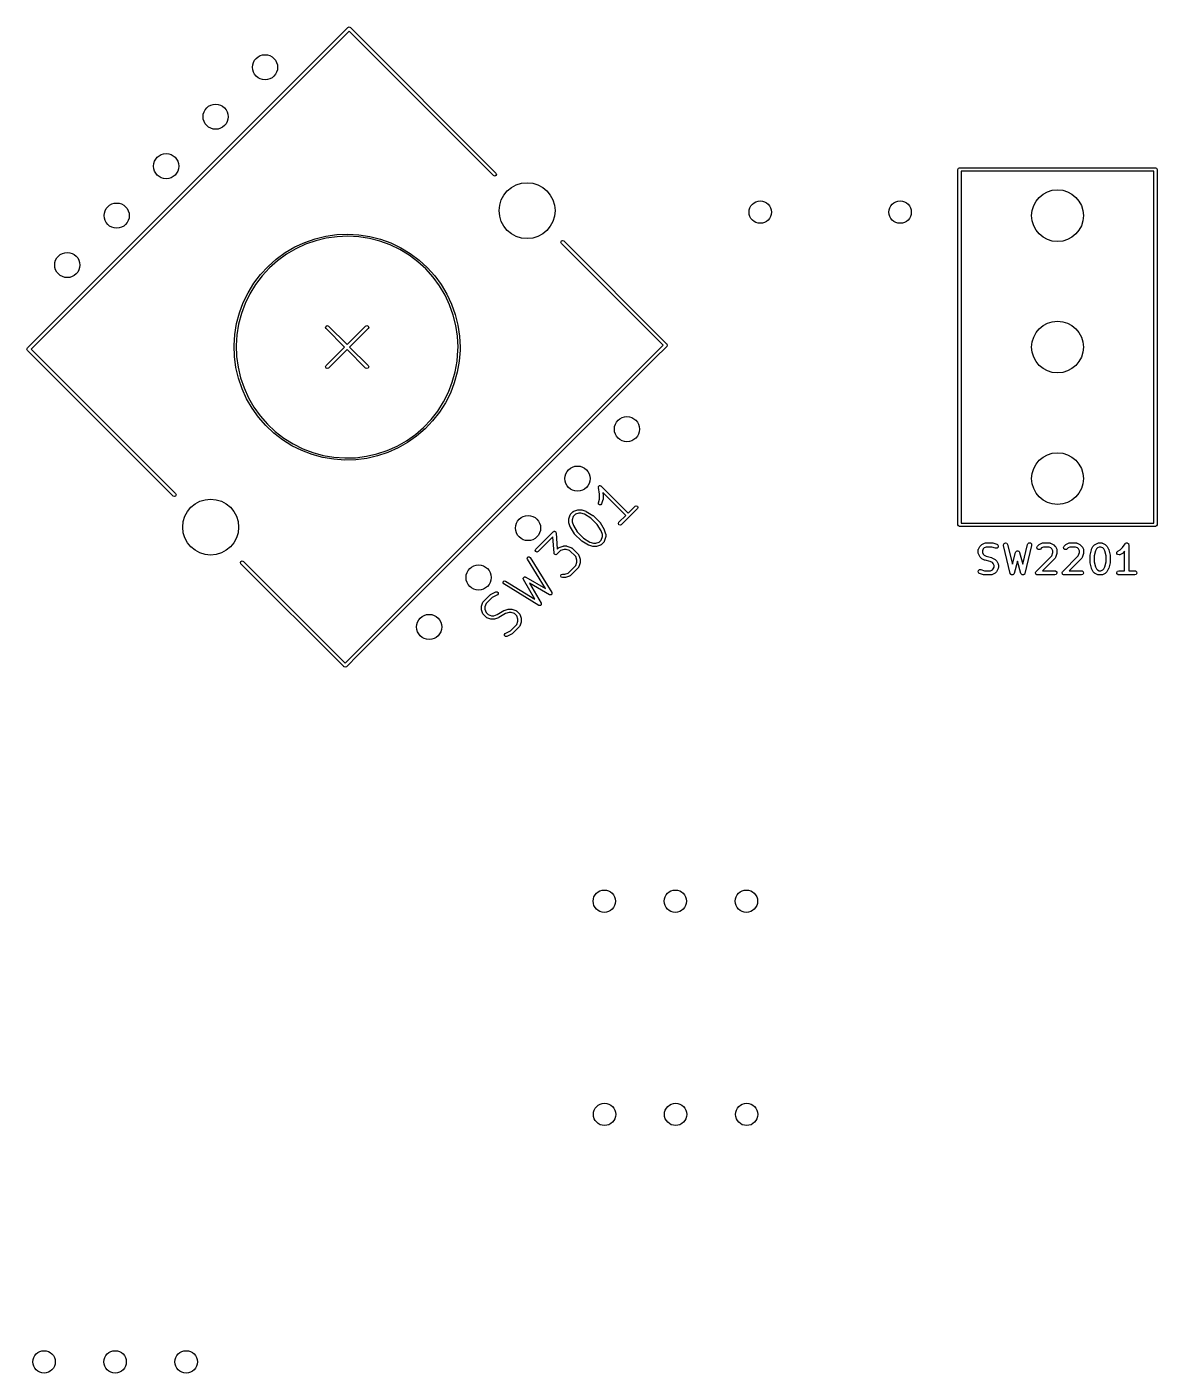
# Model space of a CAD drawing. Extents: x 126 to 289, y -245 to -37.
# Drawn here: x 170.67 to 211.08, y -85.2 to -37.07 of the extents above; entities that cross this region are included whole.
import ezdxf

# ---------------------------------------------------------------- set-up
doc = ezdxf.new("R2010")
doc.units = 0
doc.layers.add('BLACK', color=7, linetype='CONTINUOUS')

msp = doc.modelspace()

# ---------------------------------------------------------------- linework, layer by layer
at = {"layer": 'BLACK', "linetype": 'CONTINUOUS'}
for p, q in [((170.689, -48.5398), (182.144, -37.0847)), ((182.189, -37.2194), (170.823, -48.5847)), ((182.144, -37.0847), (182.189, -37.0661)), ((182.189, -37.0661), (182.234, -37.0847)), ((187.352, -42.3823), (182.189, -37.2194)), ((182.234, -37.0847), (187.441, -42.2925)), ((187.441, -42.2925), (187.46, -42.3374)), ((187.46, -42.3374), (187.441, -42.3823)), ((203.958, -42.164), (203.976, -42.1216)), ((203.958, -54.864), (203.958, -42.164)), ((203.976, -42.1216), (204.018, -42.104)), ((204.018, -42.104), (211.018, -42.104)), ((204.078, -42.224), (204.078, -54.804)), ((210.958, -42.224), (204.078, -42.224)), ((210.958, -54.804), (210.958, -42.224)), ((211.018, -42.104), (211.06, -42.1216)), ((211.06, -42.1216), (211.078, -42.164)), ((211.078, -42.164), (211.078, -54.864)), ((187.397, -42.4009), (187.352, -42.3823)), ((187.441, -42.3823), (187.397, -42.4009)), ((180.605, -44.7682), (180.977, -44.6384)), ((180.999, -44.7105), (180.633, -44.8379)), ((180.977, -44.6384), (181.361, -44.5456)), ((181.375, -44.6195), (180.999, -44.7105)), ((181.361, -44.5456), (181.752, -44.4906)), ((181.759, -44.5655), (181.375, -44.6195)), ((181.752, -44.4906), (182.146, -44.4741)), ((182.146, -44.5493), (181.759, -44.5655)), ((182.146, -44.4741), (182.54, -44.4961)), ((182.532, -44.5709), (182.146, -44.5493)), ((182.915, -44.6302), (182.532, -44.5709)), ((182.54, -44.4961), (182.93, -44.5565)), ((183.29, -44.7265), (182.915, -44.6302)), ((182.93, -44.5565), (183.313, -44.6547)), ((183.654, -44.859), (183.29, -44.7265)), ((183.313, -44.6547), (183.684, -44.7897)), ((189.761, -44.7621), (189.779, -44.7197)), ((189.779, -44.7197), (189.821, -44.7021)), ((189.821, -44.7021), (189.864, -44.7197)), ((189.864, -44.7197), (193.539, -48.3949)), ((179.587, -45.3655), (179.906, -45.1335)), ((179.947, -45.1964), (179.634, -45.4241)), ((179.906, -45.1335), (180.246, -44.9337)), ((180.281, -45.0004), (179.947, -45.1964)), ((180.246, -44.9337), (180.605, -44.7682)), ((180.633, -44.8379), (180.281, -45.0004)), ((184.004, -45.0264), (183.654, -44.859)), ((183.684, -44.7897), (184.04, -44.9602)), ((184.335, -45.2271), (184.004, -45.0264)), ((184.04, -44.9602), (184.377, -45.1647)), ((184.645, -45.4591), (184.335, -45.2271)), ((184.377, -45.1647), (184.693, -45.4011)), ((189.779, -44.8045), (189.761, -44.7621)), ((193.415, -48.4408), (189.779, -44.8045)), ((179.023, -45.9171), (179.291, -45.6275)), ((179.344, -45.6813), (179.081, -45.9655)), ((179.291, -45.6275), (179.587, -45.3655)), ((179.634, -45.4241), (179.344, -45.6813)), ((184.931, -45.7203), (184.645, -45.4591)), ((184.693, -45.4011), (184.985, -45.6673)), ((185.19, -46.0081), (184.931, -45.7203)), ((184.985, -45.6673), (185.249, -45.9606)), ((178.785, -46.2315), (179.023, -45.9171)), ((179.081, -45.9655), (178.847, -46.274)), ((185.42, -46.3199), (185.19, -46.0081)), ((185.249, -45.9606), (185.483, -46.2783)), ((178.405, -46.9225), (178.578, -46.5677)), ((178.644, -46.604), (178.474, -46.9521)), ((178.578, -46.5677), (178.785, -46.2315)), ((178.847, -46.274), (178.644, -46.604)), ((185.619, -46.6527), (185.42, -46.3199)), ((185.483, -46.2783), (185.685, -46.6173)), ((185.784, -47.0031), (185.619, -46.6527)), ((185.685, -46.6173), (185.853, -46.9745)), ((178.267, -47.2924), (178.405, -46.9225)), ((178.474, -46.9521), (178.339, -47.3152)), ((185.914, -47.3681), (185.784, -47.0031)), ((185.853, -46.9745), (185.986, -47.3463)), ((178.166, -47.674), (178.267, -47.2924)), ((178.339, -47.3152), (178.24, -47.6897)), ((186.007, -47.7439), (185.914, -47.3681)), ((185.986, -47.3463), (186.081, -47.7293)), ((178.078, -48.4576), (178.103, -48.0637)), ((178.103, -48.0637), (178.166, -47.674)), ((178.178, -48.0721), (178.154, -48.4586)), ((178.24, -47.6897), (178.178, -48.0721)), ((181.347, -47.8069), (181.366, -47.762)), ((181.366, -47.8518), (181.347, -47.8069)), ((181.366, -47.762), (181.411, -47.7434)), ((182.028, -48.514), (181.366, -47.8518)), ((181.411, -47.7434), (181.456, -47.762)), ((181.456, -47.762), (182.118, -48.4242)), ((182.118, -48.4242), (182.78, -47.762)), ((182.87, -47.8518), (182.208, -48.514)), ((182.78, -47.762), (182.825, -47.7434)), ((182.825, -47.7434), (182.87, -47.762)), ((182.87, -47.762), (182.889, -47.8069)), ((182.889, -47.8069), (182.87, -47.8518)), ((186.064, -48.1271), (186.007, -47.7439)), ((186.083, -48.514), (186.064, -48.1271)), ((186.081, -47.7293), (186.139, -48.1198)), ((186.139, -48.1198), (186.158, -48.514)), ((170.67, -48.5847), (170.689, -48.5398)), ((170.689, -48.6296), (170.67, -48.5847)), ((170.823, -48.5847), (175.986, -53.7477)), ((178.078, -48.4586), (178.078, -48.4576)), ((178.092, -48.8521), (178.078, -48.4586)), ((178.154, -48.4586), (178.167, -48.8458)), ((181.366, -49.1762), (182.028, -48.514)), ((182.118, -48.6038), (181.456, -49.266)), ((182.78, -49.266), (182.118, -48.6038)), ((182.208, -48.514), (182.87, -49.1762)), ((186.081, -48.6247), (186.083, -48.514)), ((186.158, -48.514), (186.156, -48.6268)), ((193.033, -48.8227), (193.415, -48.4408)), ((193.547, -48.4882), (193.123, -48.9125)), ((193.539, -48.3949), (193.547, -48.3984)), ((193.547, -48.3984), (193.566, -48.4433)), ((193.566, -48.4433), (193.547, -48.4882)), ((175.897, -53.8375), (170.689, -48.6296)), ((178.144, -49.2433), (178.092, -48.8521)), ((178.167, -48.8458), (178.218, -49.2297)), ((182.427, -59.4293), (193.033, -48.8227)), ((193.123, -48.9125), (182.516, -59.5191)), ((185.984, -49.3924), (186.052, -49.0109)), ((186.052, -49.0109), (186.081, -48.6247)), ((186.126, -49.0203), (186.058, -49.4091)), ((186.156, -48.6268), (186.126, -49.0203)), ((193.033, -48.8227), (193.033, -48.8227)), ((193.123, -48.9125), (193.123, -48.9125)), ((178.235, -49.6276), (178.144, -49.2433)), ((178.218, -49.2297), (178.307, -49.6068)), ((181.347, -49.2211), (181.366, -49.1762)), ((181.366, -49.266), (181.347, -49.2211)), ((181.411, -49.2846), (181.366, -49.266)), ((181.456, -49.266), (181.411, -49.2846)), ((182.825, -49.2846), (182.78, -49.266)), ((182.87, -49.266), (182.825, -49.2846)), ((182.87, -49.1762), (182.889, -49.2211)), ((182.889, -49.2211), (182.87, -49.266)), ((185.88, -49.7655), (185.984, -49.3924)), ((186.058, -49.4091), (185.951, -49.7892)), ((178.362, -50.0012), (178.235, -49.6276)), ((178.307, -49.6068), (178.432, -49.9735)), ((178.525, -50.3607), (178.362, -50.0012)), ((178.432, -49.9735), (178.592, -50.3263)), ((185.74, -50.1266), (185.88, -49.7655)), ((185.951, -49.7892), (185.809, -50.1572)), ((178.722, -50.7025), (178.525, -50.3607)), ((178.592, -50.3263), (178.785, -50.6618)), ((185.358, -50.7994), (185.565, -50.4724)), ((185.631, -50.5095), (185.419, -50.8428)), ((185.565, -50.4724), (185.74, -50.1266)), ((185.809, -50.1572), (185.631, -50.5095)), ((178.952, -51.0234), (178.722, -50.7025)), ((178.785, -50.6618), (179.011, -50.9767)), ((179.011, -50.9767), (179.266, -51.2682)), ((185.119, -51.1047), (185.358, -50.7994)), ((185.419, -50.8428), (185.176, -51.1538)), ((179.212, -51.3204), (178.952, -51.0234)), ((179.5, -51.5906), (179.212, -51.3204)), ((179.266, -51.2682), (179.548, -51.5333)), ((184.559, -51.6383), (184.852, -51.3852)), ((184.904, -51.4397), (184.605, -51.6976)), ((184.852, -51.3852), (185.119, -51.1047)), ((185.176, -51.1538), (184.904, -51.4397)), ((179.812, -51.8314), (179.5, -51.5906)), ((179.548, -51.5333), (179.855, -51.7697)), ((180.147, -52.0406), (179.812, -51.8314)), ((179.855, -51.7697), (180.184, -51.9749)), ((180.184, -51.9749), (180.531, -52.1472)), ((183.906, -52.0529), (184.242, -51.8616)), ((184.283, -51.9251), (183.94, -52.12)), ((184.242, -51.8616), (184.559, -51.6383)), ((184.605, -51.6976), (184.283, -51.9251)), ((180.501, -52.2161), (180.147, -52.0406)), ((180.87, -52.3563), (180.501, -52.2161)), ((180.531, -52.1472), (180.893, -52.2847)), ((181.25, -52.4598), (180.87, -52.3563)), ((180.893, -52.2847), (181.267, -52.3863)), ((181.64, -52.5256), (181.25, -52.4598)), ((181.267, -52.3863), (181.649, -52.4509)), ((181.649, -52.4509), (182.035, -52.4779)), ((182.422, -52.4671), (182.806, -52.4185)), ((182.806, -52.4185), (183.184, -52.3327)), ((183.204, -52.4052), (182.82, -52.4926)), ((183.184, -52.3327), (183.552, -52.2105)), ((183.579, -52.2806), (183.204, -52.4052)), ((183.552, -52.2105), (183.906, -52.0529)), ((183.94, -52.12), (183.579, -52.2806)), ((182.033, -52.5531), (181.64, -52.5256)), ((182.428, -52.5421), (182.033, -52.5531)), ((182.035, -52.4779), (182.422, -52.4671)), ((182.82, -52.4926), (182.428, -52.5421)), ((175.941, -53.8561), (175.897, -53.8375)), ((175.986, -53.8375), (175.941, -53.8561)), ((175.986, -53.7477), (176.005, -53.7926)), ((176.005, -53.7926), (175.986, -53.8375)), ((191.1, -53.5254), (191.107, -53.5092)), ((191.102, -53.5311), (191.1, -53.5254)), ((191.101, -53.5371), (191.102, -53.5311)), ((191.148, -53.7712), (191.101, -53.5371)), ((191.107, -53.5092), (191.11, -53.4921)), ((191.11, -53.4921), (191.115, -53.4886)), ((191.115, -53.4886), (191.117, -53.4829)), ((191.117, -53.4829), (191.134, -53.4763)), ((191.134, -53.4763), (191.148, -53.4665)), ((191.148, -53.4665), (191.154, -53.4677)), ((191.148, -53.9475), (191.148, -53.7712)), ((191.154, -53.4677), (191.16, -53.4654)), ((191.16, -53.4654), (191.176, -53.4721)), ((191.176, -53.4721), (191.193, -53.4754)), ((191.193, -53.4754), (191.197, -53.4806)), ((191.197, -53.4806), (191.202, -53.4829)), ((191.202, -53.4829), (192.168, -54.4481)), ((192.083, -54.533), (191.258, -53.7079)), ((191.258, -53.7079), (191.267, -53.7535)), ((191.267, -53.7535), (191.265, -53.7596)), ((191.265, -53.7596), (191.268, -53.7653)), ((191.268, -53.7653), (191.268, -53.9572)), ((190.219, -54.3893), (190.229, -54.3801)), ((190.229, -54.3801), (190.373, -54.3321)), ((190.373, -54.3321), (190.383, -54.3328)), ((190.383, -54.3328), (190.392, -54.329)), ((190.392, -54.329), (190.488, -54.329)), ((190.488, -54.329), (190.497, -54.3328)), ((190.497, -54.3328), (190.507, -54.3321)), ((190.507, -54.3321), (190.651, -54.3801)), ((190.651, -54.3801), (190.656, -54.3846)), ((190.656, -54.3846), (190.663, -54.3856)), ((190.663, -54.3856), (190.903, -54.5295)), ((191.103, -54.0822), (191.148, -53.9475)), ((191.106, -54.128), (191.103, -54.0822)), ((191.141, -54.1581), (191.106, -54.128)), ((191.187, -54.1548), (191.141, -54.1581)), ((191.217, -54.1201), (191.187, -54.1548)), ((191.265, -53.9762), (191.217, -54.1201)), ((191.268, -53.9572), (191.264, -53.9663)), ((191.264, -53.9663), (191.265, -53.9762)), ((192.168, -54.4481), (192.413, -54.2027)), ((192.498, -54.2875), (192.21, -54.5754)), ((192.413, -54.2027), (192.455, -54.1851)), ((192.455, -54.1851), (192.498, -54.2027)), ((192.498, -54.2027), (192.515, -54.2451)), ((192.515, -54.2451), (192.498, -54.2875)), ((190.044, -54.6769), (190.048, -54.6678)), ((190.044, -54.7729), (190.044, -54.6769)), ((190.048, -54.782), (190.044, -54.7729)), ((190.047, -54.658), (190.095, -54.514)), ((190.048, -54.6678), (190.047, -54.658)), ((190.047, -54.7919), (190.048, -54.782)), ((190.095, -54.9358), (190.047, -54.7919)), ((190.095, -54.514), (190.104, -54.5035)), ((190.104, -54.5035), (190.11, -54.4906)), ((190.11, -54.4906), (190.206, -54.3946)), ((190.205, -54.5654), (190.164, -54.6867)), ((190.164, -54.6867), (190.164, -54.7632)), ((190.164, -54.7632), (190.207, -54.8916)), ((190.281, -54.4895), (190.205, -54.5654)), ((190.206, -54.3946), (190.219, -54.3893)), ((190.402, -54.449), (190.281, -54.4895)), ((190.478, -54.449), (190.402, -54.449)), ((190.607, -54.4919), (190.478, -54.449)), ((190.835, -54.6286), (190.607, -54.4919)), ((191.064, -54.8581), (190.835, -54.6286)), ((190.903, -54.5295), (190.907, -54.5356)), ((190.907, -54.5356), (190.914, -54.5386)), ((190.914, -54.5386), (191.154, -54.7785)), ((191.201, -55.086), (191.064, -54.8581)), ((191.154, -54.7785), (191.157, -54.7855)), ((191.157, -54.7855), (191.163, -54.79)), ((191.163, -54.79), (191.307, -55.0299)), ((191.82, -54.8209), (191.837, -54.7785)), ((191.837, -54.8633), (191.82, -54.8209)), ((191.837, -54.7785), (192.083, -54.533)), ((191.88, -54.8809), (191.837, -54.8633)), ((191.922, -54.8633), (191.88, -54.8809)), ((192.21, -54.5754), (191.922, -54.8633)), ((192.21, -54.5754), (192.21, -54.5754)), ((192.21, -54.5754), (192.21, -54.5754)), ((203.976, -54.9064), (203.958, -54.864)), ((204.078, -54.804), (210.958, -54.804)), ((211.078, -54.864), (211.06, -54.9064)), ((188.862, -55.7381), (189.486, -55.1143)), ((189.477, -55.2927), (188.947, -55.823)), ((189.517, -55.8805), (189.477, -55.2927)), ((189.486, -55.1143), (189.506, -55.1063)), ((189.506, -55.1063), (189.524, -55.0969)), ((189.524, -55.0969), (189.527, -55.0976)), ((189.527, -55.0976), (189.528, -55.0968)), ((189.528, -55.0968), (189.548, -55.1048)), ((189.548, -55.1048), (189.568, -55.1116)), ((189.568, -55.1116), (189.569, -55.1135)), ((189.569, -55.1135), (189.571, -55.1143)), ((189.571, -55.1143), (189.579, -55.1339)), ((189.579, -55.1339), (189.588, -55.1528)), ((189.588, -55.1528), (189.628, -55.7406)), ((190.1, -54.941), (190.095, -54.9358)), ((190.101, -54.9477), (190.1, -54.941)), ((190.245, -55.1876), (190.101, -54.9477)), ((190.207, -54.8916), (190.344, -55.1196)), ((190.251, -55.1922), (190.245, -55.1876)), ((190.254, -55.1992), (190.251, -55.1922)), ((190.494, -55.4391), (190.254, -55.1992)), ((190.344, -55.1196), (190.573, -55.349)), ((190.573, -55.349), (190.801, -55.4858)), ((191.244, -55.2145), (191.201, -55.086)), ((191.203, -55.4122), (191.244, -55.291)), ((191.244, -55.291), (191.244, -55.2145)), ((191.307, -55.0299), (191.308, -55.0367)), ((191.308, -55.0367), (191.313, -55.0418)), ((191.313, -55.0418), (191.361, -55.1858)), ((191.361, -55.3197), (191.313, -55.4636)), ((191.361, -55.1858), (191.36, -55.1956)), ((191.36, -55.1956), (191.364, -55.2047)), ((191.364, -55.3007), (191.36, -55.3098)), ((191.36, -55.3098), (191.361, -55.3197)), ((191.364, -55.2047), (191.364, -55.3007)), ((204.018, -54.924), (203.976, -54.9064)), ((211.018, -54.924), (204.018, -54.924)), ((211.06, -54.9064), (211.018, -54.924)), ((188.845, -55.7805), (188.862, -55.7381)), ((188.862, -55.823), (188.845, -55.7805)), ((188.905, -55.8405), (188.862, -55.823)), ((188.947, -55.823), (188.905, -55.8405)), ((189.753, -55.785), (189.619, -55.9189)), ((189.628, -55.7406), (189.678, -55.6901)), ((189.678, -55.6901), (189.691, -55.6848)), ((189.691, -55.6848), (189.701, -55.6756)), ((189.701, -55.6756), (189.845, -55.6276)), ((189.874, -55.7446), (189.753, -55.785)), ((189.845, -55.6276), (189.855, -55.6283)), ((189.855, -55.6283), (189.864, -55.6246)), ((189.864, -55.6246), (189.96, -55.6246)), ((189.951, -55.7446), (189.874, -55.7446)), ((190.072, -55.785), (189.951, -55.7446)), ((189.96, -55.6246), (189.969, -55.6283)), ((189.969, -55.6283), (189.979, -55.6276)), ((189.979, -55.6276), (190.123, -55.6756)), ((190.292, -56.0049), (190.072, -55.785)), ((190.123, -55.6756), (190.134, -55.6848)), ((190.134, -55.6848), (190.147, -55.6901)), ((190.147, -55.6901), (190.387, -55.93)), ((190.501, -55.442), (190.494, -55.4391)), ((190.505, -55.4481), (190.501, -55.442)), ((190.745, -55.5921), (190.505, -55.4481)), ((190.752, -55.5931), (190.745, -55.5921)), ((190.757, -55.5975), (190.752, -55.5931)), ((190.901, -55.6455), (190.757, -55.5975)), ((190.801, -55.4858), (190.93, -55.5286)), ((190.911, -55.6448), (190.901, -55.6455)), ((190.92, -55.6486), (190.911, -55.6448)), ((191.016, -55.6486), (190.92, -55.6486)), ((190.93, -55.5286), (191.006, -55.5286)), ((191.006, -55.5286), (191.127, -55.4882)), ((191.025, -55.6448), (191.016, -55.6486)), ((191.035, -55.6455), (191.025, -55.6448)), ((191.179, -55.5975), (191.035, -55.6455)), ((191.127, -55.4882), (191.203, -55.4122)), ((191.189, -55.5884), (191.179, -55.5975)), ((191.202, -55.583), (191.189, -55.5884)), ((191.298, -55.4871), (191.202, -55.583)), ((191.304, -55.4742), (191.298, -55.4871)), ((191.313, -55.4636), (191.304, -55.4742)), ((204.681, -55.7769), (204.686, -55.7512)), ((204.681, -55.8721), (204.681, -55.7769)), ((204.686, -55.7512), (204.689, -55.7478)), ((204.689, -55.7433), (204.737, -55.6481)), ((204.689, -55.7478), (204.689, -55.7433)), ((204.737, -55.6481), (204.75, -55.6301)), ((204.75, -55.6301), (204.751, -55.6286)), ((204.751, -55.6286), (204.798, -55.581)), ((204.798, -55.581), (204.817, -55.5681)), ((204.817, -55.5681), (204.818, -55.5669)), ((204.818, -55.5669), (204.913, -55.5193)), ((204.865, -55.726), (204.831, -55.7946)), ((204.831, -55.7946), (204.831, -55.8544)), ((204.896, -55.6956), (204.865, -55.726)), ((204.964, -55.6614), (204.896, -55.6956)), ((204.913, -55.5193), (204.938, -55.5119)), ((204.938, -55.5119), (204.942, -55.5129)), ((204.942, -55.5129), (204.947, -55.5114)), ((204.947, -55.5114), (205.185, -55.5114)), ((205.172, -55.6614), (204.964, -55.6614)), ((205.304, -55.7052), (205.172, -55.6614)), ((205.185, -55.5114), (205.207, -55.5153)), ((205.207, -55.5153), (205.208, -55.5152)), ((205.208, -55.5152), (205.351, -55.5628)), ((205.355, -55.7037), (205.304, -55.7052)), ((205.351, -55.5628), (205.374, -55.5753)), ((205.393, -55.6697), (205.355, -55.7037)), ((205.374, -55.5753), (205.401, -55.619)), ((205.401, -55.619), (205.393, -55.6697)), ((205.586, -55.5777), (205.609, -55.5319)), ((205.588, -55.6038), (205.586, -55.5777)), ((205.826, -56.6038), (205.588, -55.6038)), ((205.609, -55.5319), (205.656, -55.5115)), ((205.656, -55.5115), (205.706, -55.5262)), ((205.706, -55.5262), (205.734, -55.569)), ((205.734, -55.569), (205.903, -56.2799)), ((206.017, -55.8528), (206.028, -55.8291)), ((206.028, -55.8291), (206.034, -55.8252)), ((206.034, -55.8252), (206.036, -55.819)), ((206.036, -55.819), (206.054, -55.8108)), ((206.054, -55.8108), (206.07, -55.7997)), ((206.07, -55.7997), (206.077, -55.8003)), ((206.077, -55.8003), (206.083, -55.7974)), ((206.083, -55.7974), (206.102, -55.8024)), ((206.102, -55.8024), (206.121, -55.8041)), ((206.121, -55.8041), (206.126, -55.8089)), ((206.126, -55.8089), (206.133, -55.8107)), ((206.133, -55.8107), (206.144, -55.8266)), ((206.144, -55.8266), (206.157, -55.8403)), ((206.276, -56.2799), (206.445, -55.569)), ((206.591, -55.6038), (206.353, -56.6038)), ((206.445, -55.569), (206.455, -55.5451)), ((206.455, -55.5451), (206.497, -55.5145)), ((206.497, -55.5145), (206.548, -55.5175)), ((206.548, -55.5175), (206.585, -55.5528)), ((206.585, -55.5528), (206.591, -55.6038)), ((206.777, -55.6751), (206.798, -55.6286)), ((206.79, -55.7246), (206.777, -55.6751)), ((206.832, -55.7541), (206.79, -55.7246)), ((206.798, -55.6286), (206.846, -55.581)), ((206.883, -55.7496), (206.832, -55.7541)), ((206.846, -55.581), (206.864, -55.5681)), ((206.864, -55.5681), (206.865, -55.5669)), ((206.865, -55.5669), (206.961, -55.5193)), ((206.904, -55.7347), (206.883, -55.7496)), ((206.943, -55.6956), (206.904, -55.7347)), ((207.012, -55.6614), (206.943, -55.6956)), ((206.961, -55.5193), (206.986, -55.5119)), ((206.986, -55.5119), (206.99, -55.5129)), ((206.99, -55.5129), (206.994, -55.5114)), ((206.994, -55.5114), (207.232, -55.5114)), ((207.215, -55.6614), (207.012, -55.6614)), ((207.283, -55.6956), (207.215, -55.6614)), ((207.232, -55.5114), (207.258, -55.5159)), ((207.258, -55.5159), (207.261, -55.5188)), ((207.261, -55.5188), (207.266, -55.5193)), ((207.266, -55.5193), (207.361, -55.5669)), ((207.314, -55.726), (207.283, -55.6956)), ((207.348, -55.7946), (207.314, -55.726)), ((207.348, -55.8599), (207.348, -55.7946)), ((207.361, -55.5669), (207.379, -55.5803)), ((207.379, -55.5803), (207.381, -55.581)), ((207.381, -55.581), (207.428, -55.6286)), ((207.428, -55.6286), (207.441, -55.647)), ((207.441, -55.647), (207.442, -55.6481)), ((207.442, -55.6481), (207.49, -55.7433)), ((207.49, -55.7433), (207.497, -55.7683)), ((207.497, -55.7683), (207.496, -55.7726)), ((207.496, -55.7726), (207.498, -55.7769)), ((207.498, -55.7769), (207.498, -55.8721)), ((207.729, -55.6751), (207.751, -55.6286)), ((207.742, -55.7246), (207.729, -55.6751)), ((207.784, -55.7541), (207.742, -55.7246)), ((207.751, -55.6286), (207.798, -55.581)), ((207.835, -55.7496), (207.784, -55.7541)), ((207.798, -55.581), (207.817, -55.5681)), ((207.817, -55.5681), (207.818, -55.5669)), ((207.818, -55.5669), (207.913, -55.5193)), ((207.857, -55.7347), (207.835, -55.7496)), ((207.896, -55.6956), (207.857, -55.7347)), ((207.964, -55.6614), (207.896, -55.6956)), ((207.913, -55.5193), (207.938, -55.5119)), ((207.938, -55.5119), (207.942, -55.5129)), ((207.942, -55.5129), (207.947, -55.5114)), ((207.947, -55.5114), (208.185, -55.5114)), ((208.167, -55.6614), (207.964, -55.6614)), ((208.235, -55.6956), (208.167, -55.6614)), ((208.185, -55.5114), (208.21, -55.5159)), ((208.21, -55.5159), (208.214, -55.5188)), ((208.214, -55.5188), (208.218, -55.5193)), ((208.218, -55.5193), (208.313, -55.5669)), ((208.266, -55.726), (208.235, -55.6956)), ((208.3, -55.7946), (208.266, -55.726)), ((208.3, -55.8599), (208.3, -55.7946)), ((208.313, -55.5669), (208.331, -55.5803)), ((208.331, -55.5803), (208.333, -55.581)), ((208.333, -55.581), (208.381, -55.6286)), ((208.381, -55.6286), (208.393, -55.647)), ((208.393, -55.647), (208.395, -55.6481)), ((208.395, -55.6481), (208.442, -55.7433)), ((208.442, -55.7433), (208.45, -55.7683)), ((208.45, -55.7683), (208.449, -55.7726)), ((208.449, -55.7726), (208.45, -55.7769)), ((208.45, -55.7769), (208.45, -55.8721)), ((208.683, -55.9491), (208.731, -55.7587)), ((208.731, -55.7587), (208.736, -55.7468)), ((208.736, -55.7468), (208.737, -55.7433)), ((208.737, -55.7433), (208.784, -55.6481)), ((208.784, -55.6481), (208.798, -55.6301)), ((208.798, -55.6286), (208.846, -55.581)), ((208.798, -55.6301), (208.798, -55.6286)), ((208.874, -55.803), (208.831, -55.9766)), ((208.846, -55.581), (208.864, -55.5681)), ((208.864, -55.5681), (208.865, -55.5669)), ((208.865, -55.5669), (208.961, -55.5193)), ((208.913, -55.726), (208.874, -55.803)), ((208.943, -55.6956), (208.913, -55.726)), ((209.012, -55.6614), (208.943, -55.6956)), ((208.961, -55.5193), (208.986, -55.5119)), ((208.986, -55.5119), (208.99, -55.5129)), ((208.99, -55.5129), (208.994, -55.5114)), ((208.994, -55.5114), (209.089, -55.5114)), ((209.072, -55.6614), (209.012, -55.6614)), ((209.14, -55.6956), (209.072, -55.6614)), ((209.089, -55.5114), (209.115, -55.5159)), ((209.115, -55.5159), (209.119, -55.5188)), ((209.119, -55.5188), (209.123, -55.5193)), ((209.123, -55.5193), (209.218, -55.5669)), ((209.171, -55.726), (209.14, -55.6956)), ((209.209, -55.803), (209.171, -55.726)), ((209.253, -55.9766), (209.209, -55.803)), ((209.218, -55.5669), (209.236, -55.5803)), ((209.236, -55.5803), (209.238, -55.581)), ((209.238, -55.581), (209.285, -55.6286)), ((209.285, -55.6286), (209.298, -55.647)), ((209.298, -55.647), (209.299, -55.6481)), ((209.299, -55.6481), (209.347, -55.7433)), ((209.347, -55.7433), (209.351, -55.7557)), ((209.351, -55.7557), (209.353, -55.7587)), ((209.353, -55.7587), (209.4, -55.9491)), ((209.64, -55.8423), (209.675, -55.805)), ((209.675, -55.805), (209.759, -55.7628)), ((209.759, -55.7628), (209.841, -55.6815)), ((209.841, -55.6815), (209.932, -55.5448)), ((209.919, -55.8151), (209.857, -55.8775)), ((209.919, -56.5114), (209.919, -55.8151)), ((209.932, -55.5448), (209.95, -55.5259)), ((209.95, -55.5259), (209.954, -55.5247)), ((209.954, -55.5247), (209.957, -55.5214)), ((209.957, -55.5214), (209.978, -55.5176)), ((209.978, -55.5176), (209.999, -55.5115)), ((209.999, -55.5115), (210.003, -55.5133)), ((210.003, -55.5133), (210.007, -55.5125)), ((210.007, -55.5125), (210.026, -55.5234)), ((210.026, -55.5234), (210.046, -55.5321)), ((210.046, -55.5321), (210.048, -55.536)), ((210.048, -55.536), (210.052, -55.5382)), ((210.052, -55.5382), (210.059, -55.5586)), ((210.059, -55.5586), (210.069, -55.5781)), ((210.069, -55.5781), (210.068, -55.5823)), ((210.068, -55.5823), (210.069, -55.5864)), ((210.069, -55.5864), (210.069, -56.5114)), ((178.306, -56.2172), (178.324, -56.1748)), ((178.324, -56.2596), (178.306, -56.2172)), ((178.324, -56.1748), (178.366, -56.1572)), ((181.999, -59.9349), (178.324, -56.2596)), ((178.366, -56.1572), (178.409, -56.1748)), ((178.409, -56.1748), (182.045, -59.8111)), ((188.558, -56.0545), (188.585, -56.0173)), ((188.566, -56.0999), (188.558, -56.0545)), ((189.209, -57.1449), (188.566, -56.0999)), ((188.585, -56.0173), (188.631, -56.0101)), ((188.631, -56.0101), (188.668, -56.037)), ((188.668, -56.037), (189.436, -57.2845)), ((189.526, -55.8994), (189.517, -55.8805)), ((189.534, -55.9189), (189.526, -55.8994)), ((189.536, -55.9197), (189.534, -55.9189)), ((189.537, -55.9217), (189.536, -55.9197)), ((189.557, -55.9284), (189.537, -55.9217)), ((189.576, -55.9365), (189.557, -55.9284)), ((189.578, -55.9357), (189.576, -55.9365)), ((189.58, -55.9364), (189.578, -55.9357)), ((189.599, -55.927), (189.58, -55.9364)), ((189.619, -55.9189), (189.599, -55.927)), ((190.332, -56.1261), (190.292, -56.0049)), ((190.292, -56.3239), (190.332, -56.2026)), ((190.332, -56.2026), (190.332, -56.1261)), ((190.387, -55.93), (190.392, -55.9429)), ((190.392, -55.9429), (190.401, -55.9535)), ((190.401, -55.9535), (190.449, -56.0974)), ((190.449, -56.2313), (190.401, -56.3753)), ((190.449, -56.0974), (190.448, -56.1073)), ((190.448, -56.1073), (190.452, -56.1164)), ((190.452, -56.2124), (190.448, -56.2215)), ((190.448, -56.2215), (190.449, -56.2313)), ((190.452, -56.1164), (190.452, -56.2124)), ((204.683, -55.8763), (204.681, -55.8721)), ((204.682, -55.8807), (204.683, -55.8763)), ((204.689, -55.9056), (204.682, -55.8807)), ((204.737, -56.0009), (204.689, -55.9056)), ((204.738, -56.002), (204.737, -56.0009)), ((204.751, -56.0204), (204.738, -56.002)), ((204.798, -56.068), (204.751, -56.0204)), ((204.8, -56.0687), (204.798, -56.068)), ((204.818, -56.082), (204.8, -56.0687)), ((204.913, -56.1297), (204.818, -56.082)), ((204.831, -55.8544), (204.865, -55.9229)), ((204.865, -55.9229), (204.896, -55.9533)), ((204.896, -55.9533), (204.973, -55.9918)), ((204.917, -56.1301), (204.913, -56.1297)), ((204.928, -56.1353), (204.917, -56.1301)), ((205.111, -56.181), (204.928, -56.1353)), ((204.973, -55.9918), (205.155, -56.0374)), ((205.188, -56.2194), (205.111, -56.181)), ((205.155, -56.0374), (205.167, -56.0427)), ((205.167, -56.0427), (205.171, -56.0431)), ((205.171, -56.0431), (205.266, -56.0907)), ((205.218, -56.2499), (205.188, -56.2194)), ((205.253, -56.3184), (205.218, -56.2499)), ((205.266, -56.0907), (205.284, -56.1041)), ((205.284, -56.1041), (205.285, -56.1048)), ((205.285, -56.1048), (205.333, -56.1524)), ((205.333, -56.1524), (205.346, -56.1708)), ((205.346, -56.1708), (205.347, -56.1719)), ((205.347, -56.1719), (205.395, -56.2671)), ((205.395, -56.2671), (205.402, -56.2921)), ((205.402, -56.2921), (205.401, -56.2965)), ((205.401, -56.2965), (205.403, -56.3007)), ((205.403, -56.3007), (205.403, -56.3959)), ((205.903, -56.2799), (206.017, -55.8528)), ((206.089, -56.1632), (205.971, -56.6057)), ((206.207, -56.6057), (206.089, -56.1632)), ((206.157, -55.8403), (206.158, -55.8471)), ((206.158, -55.8471), (206.162, -55.8528)), ((206.162, -55.8528), (206.276, -56.2799)), ((206.751, -56.5333), (207.31, -55.9744)), ((207.428, -56.068), (206.985, -56.5114)), ((207.31, -55.9744), (207.348, -55.8599)), ((207.43, -56.0639), (207.428, -56.068)), ((207.434, -56.0616), (207.43, -56.0639)), ((207.446, -56.0387), (207.434, -56.0616)), ((207.494, -55.8958), (207.446, -56.0387)), ((207.498, -55.8721), (207.494, -55.8942)), ((207.494, -55.8942), (207.494, -55.8958)), ((207.703, -56.5333), (208.262, -55.9744)), ((208.381, -56.068), (207.937, -56.5114)), ((208.262, -55.9744), (208.3, -55.8599)), ((208.382, -56.0639), (208.381, -56.068)), ((208.386, -56.0616), (208.382, -56.0639)), ((208.399, -56.0387), (208.386, -56.0616)), ((208.446, -55.8958), (208.399, -56.0387)), ((208.45, -55.8721), (208.446, -55.8942)), ((208.446, -55.8942), (208.446, -55.8958)), ((208.681, -55.9673), (208.684, -55.9526)), ((208.681, -56.2054), (208.681, -55.9673)), ((208.682, -56.2087), (208.681, -56.2054)), ((208.683, -56.2236), (208.682, -56.2087)), ((208.684, -55.9526), (208.683, -55.9491)), ((208.731, -56.4141), (208.683, -56.2236)), ((208.831, -55.9766), (208.831, -56.1962)), ((208.831, -56.1962), (208.874, -56.3697)), ((209.209, -56.3697), (209.253, -56.1962)), ((209.253, -56.1962), (209.253, -55.9766)), ((209.4, -56.2236), (209.353, -56.4141)), ((209.4, -55.9491), (209.401, -55.9641)), ((209.403, -56.2054), (209.4, -56.2202)), ((209.4, -56.2202), (209.4, -56.2236)), ((209.401, -55.9641), (209.403, -55.9673)), ((209.403, -55.9673), (209.403, -56.2054)), ((209.637, -55.8935), (209.64, -55.8423)), ((209.667, -55.9347), (209.637, -55.8935)), ((209.717, -55.9466), (209.667, -55.9347)), ((209.742, -55.9392), (209.717, -55.9466)), ((209.837, -55.8916), (209.742, -55.9392)), ((209.838, -55.8904), (209.837, -55.8916)), ((209.857, -55.8775), (209.838, -55.8904)), ((188.415, -56.7727), (188.42, -56.7662)), ((188.417, -56.7882), (188.415, -56.7727)), ((188.415, -56.8036), (188.417, -56.7882)), ((188.42, -56.7662), (188.421, -56.7581)), ((188.421, -56.7581), (188.433, -56.7486)), ((188.433, -56.7486), (188.443, -56.7362)), ((188.443, -56.7362), (188.451, -56.7352)), ((188.451, -56.7352), (188.457, -56.7302)), ((188.457, -56.7302), (188.473, -56.7322)), ((188.473, -56.7322), (188.488, -56.7302)), ((188.488, -56.7302), (188.495, -56.7352)), ((188.495, -56.7352), (188.503, -56.7362)), ((188.503, -56.7362), (189.209, -57.1449)), ((189.756, -56.6922), (189.774, -56.6498)), ((189.774, -56.7346), (189.756, -56.6922)), ((189.774, -56.6498), (189.816, -56.6322)), ((189.816, -56.7522), (189.774, -56.7346)), ((189.816, -56.6322), (189.903, -56.6322)), ((189.912, -56.7522), (189.816, -56.7522)), ((189.903, -56.6322), (190.024, -56.5918)), ((189.921, -56.7484), (189.912, -56.7522)), ((189.931, -56.7491), (189.921, -56.7484)), ((190.075, -56.7011), (189.931, -56.7491)), ((190.024, -56.5918), (190.292, -56.3239)), ((190.086, -56.692), (190.075, -56.7011)), ((190.099, -56.6866), (190.086, -56.692)), ((190.387, -56.3987), (190.099, -56.6866)), ((190.392, -56.3858), (190.387, -56.3987)), ((190.401, -56.3753), (190.392, -56.3858)), ((204.683, -56.5538), (204.69, -56.503)), ((204.709, -56.5975), (204.683, -56.5538)), ((204.69, -56.503), (204.729, -56.469)), ((204.732, -56.6099), (204.709, -56.5975)), ((204.729, -56.469), (204.78, -56.4676)), ((204.875, -56.6575), (204.732, -56.6099)), ((204.78, -56.4676), (204.911, -56.5114)), ((204.877, -56.6575), (204.875, -56.6575)), ((204.899, -56.6614), (204.877, -56.6575)), ((205.137, -56.6614), (204.899, -56.6614)), ((204.911, -56.5114), (205.119, -56.5114)), ((205.119, -56.5114), (205.188, -56.4771)), ((205.141, -56.6598), (205.137, -56.6614)), ((205.146, -56.6609), (205.141, -56.6598)), ((205.171, -56.6535), (205.146, -56.6609)), ((205.266, -56.6058), (205.171, -56.6535)), ((205.188, -56.4771), (205.218, -56.4467)), ((205.218, -56.4467), (205.253, -56.3782)), ((205.253, -56.3782), (205.253, -56.3184)), ((205.267, -56.6047), (205.266, -56.6058)), ((205.285, -56.5918), (205.267, -56.6047)), ((205.333, -56.5442), (205.285, -56.5918)), ((205.334, -56.5427), (205.333, -56.5442)), ((205.347, -56.5247), (205.334, -56.5427)), ((205.395, -56.4294), (205.347, -56.5247)), ((205.398, -56.4216), (205.395, -56.425)), ((205.395, -56.425), (205.395, -56.4294)), ((205.403, -56.3959), (205.398, -56.4216)), ((205.83, -56.6103), (205.826, -56.6038)), ((205.831, -56.6182), (205.83, -56.6103)), ((205.844, -56.6312), (205.831, -56.6182)), ((205.854, -56.6466), (205.844, -56.6312)), ((205.862, -56.6488), (205.854, -56.6466)), ((205.867, -56.6544), (205.862, -56.6488)), ((205.886, -56.656), (205.867, -56.6544)), ((205.903, -56.6612), (205.886, -56.656)), ((205.911, -56.6581), (205.903, -56.6612)), ((205.918, -56.6588), (205.911, -56.6581)), ((205.934, -56.6482), (205.918, -56.6588)), ((205.95, -56.6409), (205.934, -56.6482)), ((205.954, -56.6338), (205.95, -56.6409)), ((205.96, -56.6293), (205.954, -56.6338)), ((205.971, -56.6057), (205.96, -56.6293)), ((206.212, -56.6122), (206.207, -56.6057)), ((206.213, -56.62), (206.212, -56.6122)), ((206.226, -56.6326), (206.213, -56.62)), ((206.237, -56.6478), (206.226, -56.6326)), ((206.244, -56.6498), (206.237, -56.6478)), ((206.25, -56.6552), (206.244, -56.6498)), ((206.269, -56.6563), (206.25, -56.6552)), ((206.286, -56.6611), (206.269, -56.6563)), ((206.293, -56.6578), (206.286, -56.6611)), ((206.301, -56.6583), (206.293, -56.6578)), ((206.316, -56.6473), (206.301, -56.6583)), ((206.333, -56.6395), (206.316, -56.6473)), ((206.336, -56.6323), (206.333, -56.6395)), ((206.343, -56.6277), (206.336, -56.6323)), ((206.353, -56.6038), (206.343, -56.6277)), ((206.729, -56.5798), (206.73, -56.5767)), ((206.735, -56.6016), (206.729, -56.5798)), ((206.73, -56.5734), (206.741, -56.5538)), ((206.73, -56.5767), (206.73, -56.5734)), ((206.739, -56.6239), (206.735, -56.6016)), ((206.741, -56.6261), (206.739, -56.6239)), ((206.741, -56.5538), (206.751, -56.5333)), ((206.742, -56.6294), (206.741, -56.6261)), ((206.761, -56.6423), (206.742, -56.6294)), ((206.778, -56.6569), (206.761, -56.6423)), ((206.783, -56.6577), (206.778, -56.6569)), ((206.784, -56.6588), (206.783, -56.6577)), ((206.788, -56.6585), (206.784, -56.6588)), ((206.804, -56.6614), (206.788, -56.6585)), ((207.423, -56.6614), (206.804, -56.6614)), ((206.985, -56.5114), (207.423, -56.5114)), ((207.423, -56.5114), (207.448, -56.5159)), ((207.471, -56.6438), (207.423, -56.6614)), ((207.448, -56.5159), (207.488, -56.5489)), ((207.497, -56.5994), (207.471, -56.6438)), ((207.488, -56.5489), (207.497, -56.5994)), ((207.681, -56.5798), (207.683, -56.5767)), ((207.687, -56.6016), (207.681, -56.5798)), ((207.682, -56.5734), (207.694, -56.5538)), ((207.683, -56.5767), (207.682, -56.5734)), ((207.691, -56.6239), (207.687, -56.6016)), ((207.694, -56.6261), (207.691, -56.6239)), ((207.694, -56.5538), (207.703, -56.5333)), ((207.695, -56.6294), (207.694, -56.6261)), ((207.713, -56.6423), (207.695, -56.6294)), ((207.73, -56.6569), (207.713, -56.6423)), ((207.735, -56.6577), (207.73, -56.6569)), ((207.737, -56.6588), (207.735, -56.6577)), ((207.74, -56.6585), (207.737, -56.6588)), ((207.756, -56.6614), (207.74, -56.6585)), ((208.375, -56.6614), (207.756, -56.6614)), ((207.937, -56.5114), (208.375, -56.5114)), ((208.375, -56.5114), (208.401, -56.5159)), ((208.423, -56.6438), (208.375, -56.6614)), ((208.401, -56.5159), (208.44, -56.5489)), ((208.449, -56.5994), (208.423, -56.6438)), ((208.44, -56.5489), (208.449, -56.5994)), ((208.733, -56.417), (208.731, -56.4141)), ((208.737, -56.4294), (208.733, -56.417)), ((208.784, -56.5247), (208.737, -56.4294)), ((208.785, -56.5258), (208.784, -56.5247)), ((208.798, -56.5442), (208.785, -56.5258)), ((208.846, -56.5918), (208.798, -56.5442)), ((208.847, -56.5925), (208.846, -56.5918)), ((208.865, -56.6058), (208.847, -56.5925)), ((208.961, -56.6535), (208.865, -56.6058)), ((208.874, -56.3697), (208.913, -56.4467)), ((208.913, -56.4467), (208.943, -56.4771)), ((208.943, -56.4771), (209.012, -56.5114)), ((208.965, -56.654), (208.961, -56.6535)), ((208.969, -56.6569), (208.965, -56.654)), ((208.994, -56.6614), (208.969, -56.6569)), ((209.089, -56.6614), (208.994, -56.6614)), ((209.012, -56.5114), (209.072, -56.5114)), ((209.072, -56.5114), (209.14, -56.4771)), ((209.094, -56.6598), (209.089, -56.6614)), ((209.098, -56.6609), (209.094, -56.6598)), ((209.123, -56.6535), (209.098, -56.6609)), ((209.218, -56.6058), (209.123, -56.6535)), ((209.14, -56.4771), (209.171, -56.4467)), ((209.171, -56.4467), (209.209, -56.3697)), ((209.219, -56.6047), (209.218, -56.6058)), ((209.238, -56.5918), (209.219, -56.6047)), ((209.285, -56.5442), (209.238, -56.5918)), ((209.286, -56.5427), (209.285, -56.5442)), ((209.299, -56.5247), (209.286, -56.5427)), ((209.347, -56.4294), (209.299, -56.5247)), ((209.353, -56.4141), (209.347, -56.4259)), ((209.347, -56.4259), (209.347, -56.4294)), ((209.635, -56.5734), (209.66, -56.5289)), ((209.644, -56.6239), (209.635, -56.5734)), ((209.683, -56.6569), (209.644, -56.6239)), ((209.66, -56.5289), (209.708, -56.5114)), ((209.708, -56.6614), (209.683, -56.6569)), ((209.708, -56.5114), (209.919, -56.5114)), ((210.28, -56.6614), (209.708, -56.6614)), ((210.069, -56.5114), (210.28, -56.5114)), ((210.28, -56.5114), (210.306, -56.5159)), ((210.328, -56.6438), (210.28, -56.6614)), ((210.306, -56.5159), (210.345, -56.5489)), ((210.354, -56.5994), (210.328, -56.6438)), ((210.345, -56.5489), (210.354, -56.5994)), ((187.246, -57.3583), (187.438, -57.2623)), ((187.438, -57.2623), (187.484, -57.259)), ((187.484, -57.259), (187.519, -57.2891)), ((187.695, -56.946), (187.702, -56.9007)), ((187.722, -56.9832), (187.695, -56.946)), ((187.702, -56.9007), (187.739, -56.8737)), ((188.969, -57.7509), (187.722, -56.9832)), ((187.739, -56.8737), (187.785, -56.881)), ((187.785, -56.881), (188.83, -57.5241)), ((188.42, -56.8101), (188.415, -56.8036)), ((188.421, -56.8182), (188.42, -56.8101)), ((188.83, -57.5241), (188.421, -56.8182)), ((189.354, -57.3679), (188.638, -56.9528)), ((188.638, -56.9528), (189.053, -57.6698)), ((186.928, -57.7768), (186.976, -57.6329)), ((186.976, -57.6329), (186.986, -57.6223)), ((186.986, -57.6223), (186.991, -57.6094)), ((186.991, -57.6094), (187.231, -57.3695)), ((187.086, -57.6842), (187.045, -57.8055)), ((187.309, -57.4612), (187.086, -57.6842)), ((187.231, -57.3695), (187.24, -57.3657)), ((187.24, -57.3657), (187.246, -57.3583)), ((187.492, -57.3696), (187.309, -57.4612)), ((187.522, -57.3349), (187.492, -57.3696)), ((187.519, -57.2891), (187.522, -57.3349)), ((188.978, -57.7523), (188.969, -57.7509)), ((188.985, -57.7578), (188.978, -57.7523)), ((189, -57.7558), (188.985, -57.7578)), ((189.015, -57.7582), (189, -57.7558)), ((189.022, -57.7529), (189.015, -57.7582)), ((189.031, -57.7517), (189.022, -57.7529)), ((189.04, -57.74), (189.031, -57.7517)), ((189.052, -57.7313), (189.04, -57.74)), ((189.053, -57.7224), (189.052, -57.7313)), ((189.053, -57.6698), (189.054, -57.6787)), ((189.059, -57.7153), (189.053, -57.7224)), ((189.054, -57.6787), (189.059, -57.6859)), ((189.059, -57.6859), (189.057, -57.7006)), ((189.057, -57.7006), (189.059, -57.7153)), ((189.363, -57.3691), (189.354, -57.3679)), ((189.371, -57.3743), (189.363, -57.3691)), ((189.385, -57.372), (189.371, -57.3743)), ((189.4, -57.3739), (189.385, -57.372)), ((189.407, -57.3685), (189.4, -57.3739)), ((189.416, -57.3671), (189.407, -57.3685)), ((189.425, -57.355), (189.416, -57.3671)), ((189.436, -57.346), (189.425, -57.355)), ((189.436, -57.2845), (189.437, -57.2934)), ((189.438, -57.3371), (189.436, -57.346)), ((189.437, -57.2934), (189.443, -57.3005)), ((189.443, -57.3299), (189.438, -57.3371)), ((189.443, -57.3005), (189.441, -57.3152)), ((189.441, -57.3152), (189.443, -57.3299)), ((186.925, -57.7958), (186.929, -57.7867)), ((186.925, -57.8918), (186.925, -57.7958)), ((186.929, -57.9009), (186.925, -57.8918)), ((186.929, -57.7867), (186.928, -57.7768)), ((186.928, -57.9107), (186.929, -57.9009)), ((186.976, -58.0547), (186.928, -57.9107)), ((186.986, -58.0652), (186.976, -58.0547)), ((186.991, -58.0781), (186.986, -58.0652)), ((187.087, -58.1741), (186.991, -58.0781)), ((187.045, -57.8055), (187.045, -57.882)), ((187.045, -57.882), (187.086, -58.0033)), ((187.086, -58.0033), (187.162, -58.0792)), ((187.1, -58.1794), (187.087, -58.1741)), ((187.11, -58.1886), (187.1, -58.1794)), ((187.254, -58.2366), (187.11, -58.1886)), ((187.162, -58.0792), (187.283, -58.1196)), ((187.264, -58.2359), (187.254, -58.2366)), ((187.273, -58.2396), (187.264, -58.2359)), ((187.283, -58.1196), (187.36, -58.1196)), ((187.36, -58.1196), (187.488, -58.0768)), ((187.378, -58.2359), (187.369, -58.2396)), ((187.388, -58.2366), (187.378, -58.2359)), ((187.532, -58.1886), (187.388, -58.2366)), ((187.488, -58.0768), (187.722, -57.9363)), ((187.537, -58.1841), (187.532, -58.1886)), ((187.544, -58.1831), (187.537, -58.1841)), ((187.778, -58.0426), (187.544, -58.1831)), ((187.722, -57.9363), (187.729, -57.9353)), ((187.729, -57.9353), (187.734, -57.9308)), ((187.734, -57.9308), (187.878, -57.8828)), ((187.907, -57.9997), (187.778, -58.0426)), ((187.878, -57.8828), (187.888, -57.8835)), ((187.888, -57.8835), (187.897, -57.8797)), ((187.897, -57.8797), (187.993, -57.8797)), ((187.983, -57.9997), (187.907, -57.9997)), ((188.105, -58.0402), (187.983, -57.9997)), ((187.993, -57.8797), (188.002, -57.8835)), ((188.002, -57.8835), (188.012, -57.8828)), ((188.012, -57.8828), (188.156, -57.9308)), ((188.181, -58.1161), (188.105, -58.0402)), ((188.156, -57.9308), (188.167, -57.9399)), ((188.167, -57.9399), (188.179, -57.9453)), ((188.179, -57.9453), (188.275, -58.0413)), ((188.221, -58.2374), (188.181, -58.1161)), ((188.275, -58.0413), (188.281, -58.0542)), ((188.281, -58.0542), (188.29, -58.0647)), ((188.29, -58.0647), (188.338, -58.2087)), ((188.338, -58.2087), (188.337, -58.2185)), ((188.337, -58.2185), (188.341, -58.2276)), ((188.341, -58.2276), (188.341, -58.3236)), ((187.369, -58.2396), (187.273, -58.2396)), ((187.774, -58.7497), (187.958, -58.6581)), ((187.958, -58.6581), (188.181, -58.4351)), ((188.275, -58.51), (188.035, -58.7499)), ((188.181, -58.4351), (188.221, -58.3139)), ((188.221, -58.3139), (188.221, -58.2374)), ((188.281, -58.4971), (188.275, -58.51)), ((188.29, -58.4865), (188.281, -58.4971)), ((188.338, -58.3426), (188.29, -58.4865)), ((188.341, -58.3236), (188.337, -58.3327)), ((188.337, -58.3327), (188.338, -58.3426)), ((187.744, -58.7844), (187.774, -58.7497)), ((187.747, -58.8302), (187.744, -58.7844)), ((187.782, -58.8603), (187.747, -58.8302)), ((187.828, -58.8571), (187.782, -58.8603)), ((188.02, -58.7611), (187.828, -58.8571)), ((188.026, -58.7537), (188.02, -58.7611)), ((188.035, -58.7499), (188.026, -58.7537)), ((182.045, -59.8111), (182.427, -59.4293)), ((182.516, -59.5191), (182.092, -59.9433)), ((182.002, -59.9433), (181.999, -59.9349)), ((182.047, -59.9619), (182.002, -59.9433)), ((182.092, -59.9433), (182.047, -59.9619))]:
    msp.add_line(p, q, dxfattribs=at)
at = {"layer": 'BLACK'}
for centre, radius in [((179.184, -38.5084), 0.45), ((177.416, -40.2762), 0.45), ((175.648, -42.044), 0.45), ((188.553, -43.635), 1), ((196.89, -43.688), 0.4), ((201.89, -43.688), 0.4), ((207.518, -43.814), 0.925), ((173.88, -43.8117), 0.45), ((172.112, -45.5795), 0.45), ((207.518, -48.514), 0.925), ((192.124, -51.4485), 0.45), ((207.518, -53.214), 0.925), ((190.356, -53.2163), 0.45), ((177.239, -54.9487), 1), ((188.588, -54.984), 0.45), ((186.82, -56.7518), 0.45), ((185.052, -58.5196), 0.45), ((191.314, -68.326), 0.4), ((193.854, -68.326), 0.4), ((196.394, -68.326), 0.4), ((191.324, -75.946), 0.4), ((193.864, -75.946), 0.4), ((196.404, -75.946), 0.4), ((171.283, -84.796), 0.4), ((173.823, -84.796), 0.4), ((176.363, -84.796), 0.4)]:
    msp.add_circle(centre, radius, dxfattribs=at)

doc.saveas('drawing.dxf')
